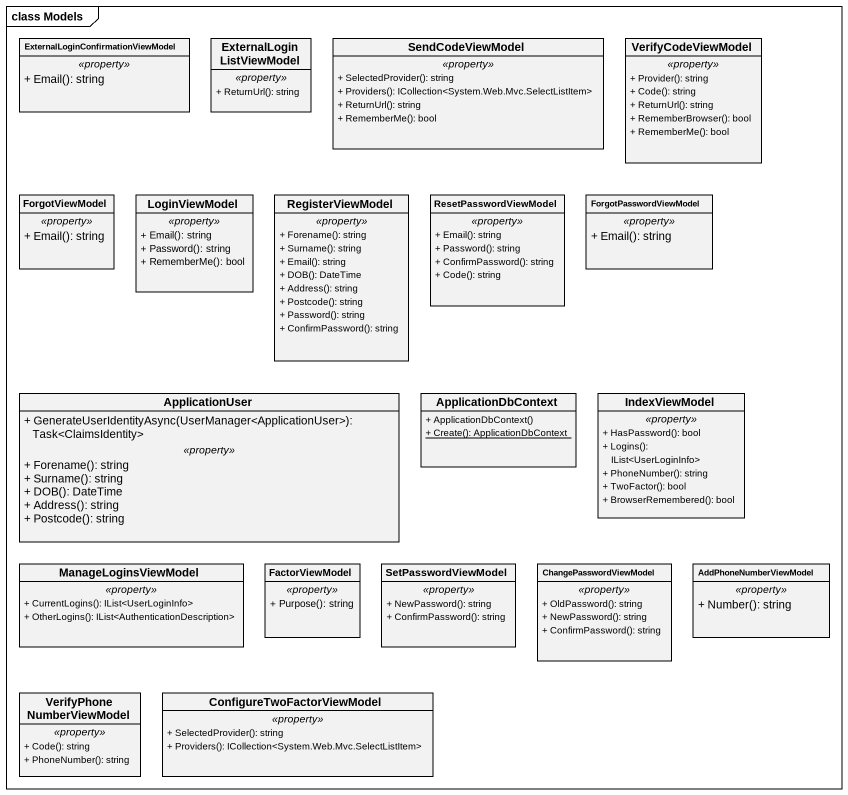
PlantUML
@startuml
mainframe class Models
hide circle
hide empty members
skinparam classAttributeIconSize 0
class "ExternalLoginConfirmationViewModel" as ExternalLoginConfirmationVie {
  .. <<property>> ..
  + Email(): string
}
class ExternalLoginListViewModel {
  .. <<property>> ..
  + ReturnUrl(): string
}
class SendCodeViewModel {
  .. <<property>> ..
  + SelectedProvider(): string
  + Providers(): ICollection<System.Web.Mvc.SelectListItem>
  + ReturnUrl(): string
  + RememberMe(): bool
}
class VerifyCodeViewModel {
  .. <<property>> ..
  + Provider(): string
  + Code(): string
  + ReturnUrl(): string
  + RememberBrowser(): bool
  + RememberMe(): bool
}
class ForgotViewModel {
  .. <<property>> ..
  + Email(): string
}
class LoginViewModel {
  .. <<property>> ..
  + Email(): string
  + Password(): string
  + RememberMe(): bool
}
class RegisterViewModel {
  .. <<property>> ..
  + Forename(): string
  + Surname(): string
  + Email(): string
  + DOB(): DateTime
  + Address(): string
  + Postcode(): string
  + Password(): string
  + ConfirmPassword(): string
}
class ResetPasswordViewModel {
  .. <<property>> ..
  + Email(): string
  + Password(): string
  + ConfirmPassword(): string
  + Code(): string
}
class ForgotPasswordViewModel {
  .. <<property>> ..
  + Email(): string
}
class ApplicationUser {
  + GenerateUserIdentityAsync(UserManager<ApplicationUser>): Task<ClaimsIdentity>
  .. <<property>> ..
  + Forename(): string
  + Surname(): string
  + DOB(): DateTime
  + Address(): string
  + Postcode(): string
}
class ApplicationDbContext {
  + ApplicationDbContext()
  {static} + Create(): ApplicationDbContext
}
class IndexViewModel {
  .. <<property>> ..
  + HasPassword(): bool
  + Logins(): IList<UserLoginInfo>
  + PhoneNumber(): string
  + TwoFactor(): bool
  + BrowserRemembered(): bool
}
class ManageLoginsViewModel {
  .. <<property>> ..
  + CurrentLogins(): IList<UserLoginInfo>
  + OtherLogins(): IList<AuthenticationDescription>
}
class FactorViewModel {
  .. <<property>> ..
  + Purpose(): string
}
class SetPasswordViewModel {
  .. <<property>> ..
  + NewPassword(): string
  + ConfirmPassword(): string
}
class ChangePasswordViewModel {
  .. <<property>> ..
  + OldPassword(): string
  + NewPassword(): string
  + ConfirmPassword(): string
}
class AddPhoneNumberViewModel {
  .. <<property>> ..
  + Number(): string
}
class VerifyPhoneNumberViewModel {
  .. <<property>> ..
  + Code(): string
  + PhoneNumber(): string
}
class ConfigureTwoFactorViewModel {
  .. <<property>> ..
  + SelectedProvider(): string
  + Providers(): ICollection<System.Web.Mvc.SelectListItem>
}
@enduml
